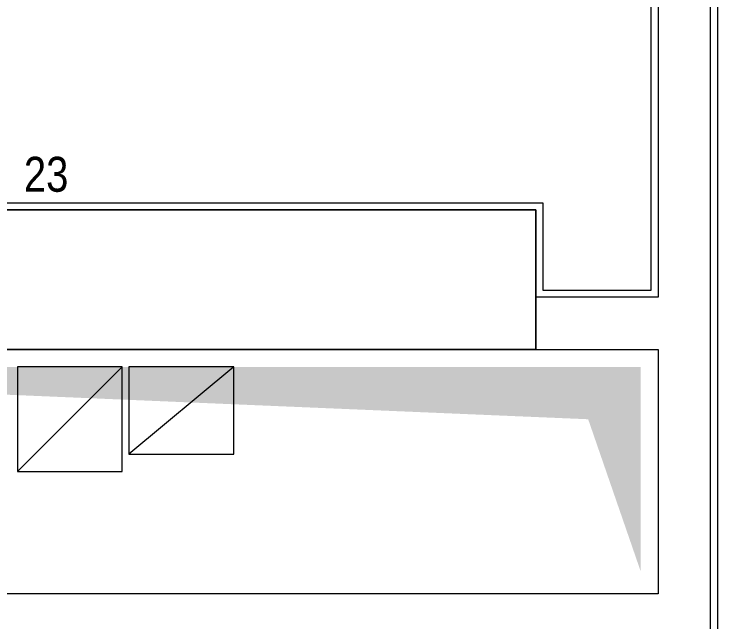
# Model space of a CAD drawing. Extents: x -1073 to 35213, y -1180 to 6950.
# Drawn here: x 31241.5 to 31445.5, y 3464.5 to 3638.5 of the extents above; entities that cross this region are included whole.
import ezdxf
from ezdxf.enums import TextEntityAlignment as Align

# ---------------------------------------------------------------- set-up
doc = ezdxf.new("R2010")
doc.units = 0
doc.header["$LTSCALE"] = 25
doc.layers.get('0').update_dxf_attribs({"color": 9, "lineweight": 9})
for name, color, linetype, lineweight in [('00', 9, 'Continuous', 9), ('01', 9, 'Continuous', 9), ('06D', 9, 'Continuous', 9), ('09D', 9, 'Continuous', 9), ('21', 9, 'Continuous', 9)]:
    doc.layers.add(name, color=color, linetype=linetype, lineweight=lineweight)
doc.styles.add('MuuM_TEXT-STANDART', font='ARIALN.TTF')

# ---------------------------------------------------------------- blocks, each defined once
blk = doc.blocks.new('MERDVN2.KAT')
at = {"layer": '21', "style": 'MuuM_TEXT-STANDART'}
blk.add_text('23', height=10, dxfattribs=at).set_placement((17266.98, -430.33), align=Align.TOP_RIGHT)

msp = doc.modelspace()

# ---------------------------------------------------------------- linework, layer by layer
at = {"layer": '00'}
for points in [[(30810.84, 3405), (30810.84, 3457.5), (31440.84, 3457.5), (31440.84, 3657.5), (31470.84, 3657.5), (31470.84, 3672.5), (31440.84, 3672.5), (31440.84, 3737.5), (31425.84, 3737.5), (31425.84, 3557.5), (31390.84, 3557.5), (31390.84, 3542.5), (31425.84, 3542.5)], [(31425.84, 3542.5), (31425.84, 3472.5), (31040.84, 3472.5), (31040.84, 3542.5), (31020.84, 3542.5), (31020.84, 3472.5), (30810.84, 3472.5), (30810.84, 3542.5), (30790.84, 3542.5), (30790.84, 3405)]]:
    msp.add_lwpolyline(points, dxfattribs=at)
at = {"layer": '01'}
for points in [[(30790.84, 3542.5), (30790.84, 3892.5), (31390.84, 3892.5), (31390.84, 3852.5), (30840.84, 3852.5), (30840.84, 3582.5), (31390.84, 3582.5), (31390.84, 3542.5)], [(31390.84, 3892.5), (30790.84, 3892.5), (30790.84, 3542.5), (31390.84, 3542.5), (31390.84, 3582.5), (30840.84, 3582.5), (30840.84, 3852.5), (31390.84, 3852.5)]]:
    msp.add_lwpolyline(points, close=True, dxfattribs=at)
at = {"layer": '06D'}
for points in [[(31588.84, 3655.5), (31578.84, 3655.5), (31578.84, 3655.5), (31578.84, 3655.5), (31578.84, 3655.5), (31578.84, 3655.5), (31578.84, 3674.5), (31653.84, 3674.5), (31653.84, 3810.5), (31588.84, 3810.5), (31588.84, 3870.5), (31442.84, 3870.5), (31442.84, 3845.5), (31423.84, 3845.5), (31423.84, 3870.5), (31392.84, 3870.5), (31392.84, 3850.5), (30842.84, 3850.5), (30842.84, 3584.5), (31392.84, 3584.5), (31392.84, 3559.5), (31423.84, 3559.5)], [(31423.84, 3559.5), (31423.84, 3559.5), (31423.84, 3559.5), (31423.84, 3559.5), (31423.84, 3739.5), (31442.84, 3739.5), (31442.84, 3674.5), (31472.84, 3674.5), (31472.84, 3655.5), (31442.84, 3655.5), (31442.84, 3484.47), (31442.84, 3484.47), (31442.84, 3455.5), (31442.84, 3455.5)], [(31272.43, 3537.49), (31242.43, 3507.49)], [(31304.33, 3537.5), (31274.33, 3512.5)]]:
    msp.add_lwpolyline(points, dxfattribs=at)
for points in [[(31242.43, 3507.49), (31272.43, 3507.49), (31272.43, 3537.49), (31242.43, 3537.49)], [(31274.33, 3512.5), (31304.33, 3512.5), (31304.33, 3537.5), (31274.33, 3537.5)]]:
    msp.add_lwpolyline(points, close=True, dxfattribs=at)
at = {"layer": '09D'}
msp.add_solid([(31420.84, 3479.05), (31420.84, 3537.5), (31405.84, 3522.5), (31050.84, 3537.5)], dxfattribs=at)

# ---------------------------------------------------------------- block references
msp.add_blockref('MERDVN2.KAT', (13990, 4028))

doc.saveas('drawing.dxf')
